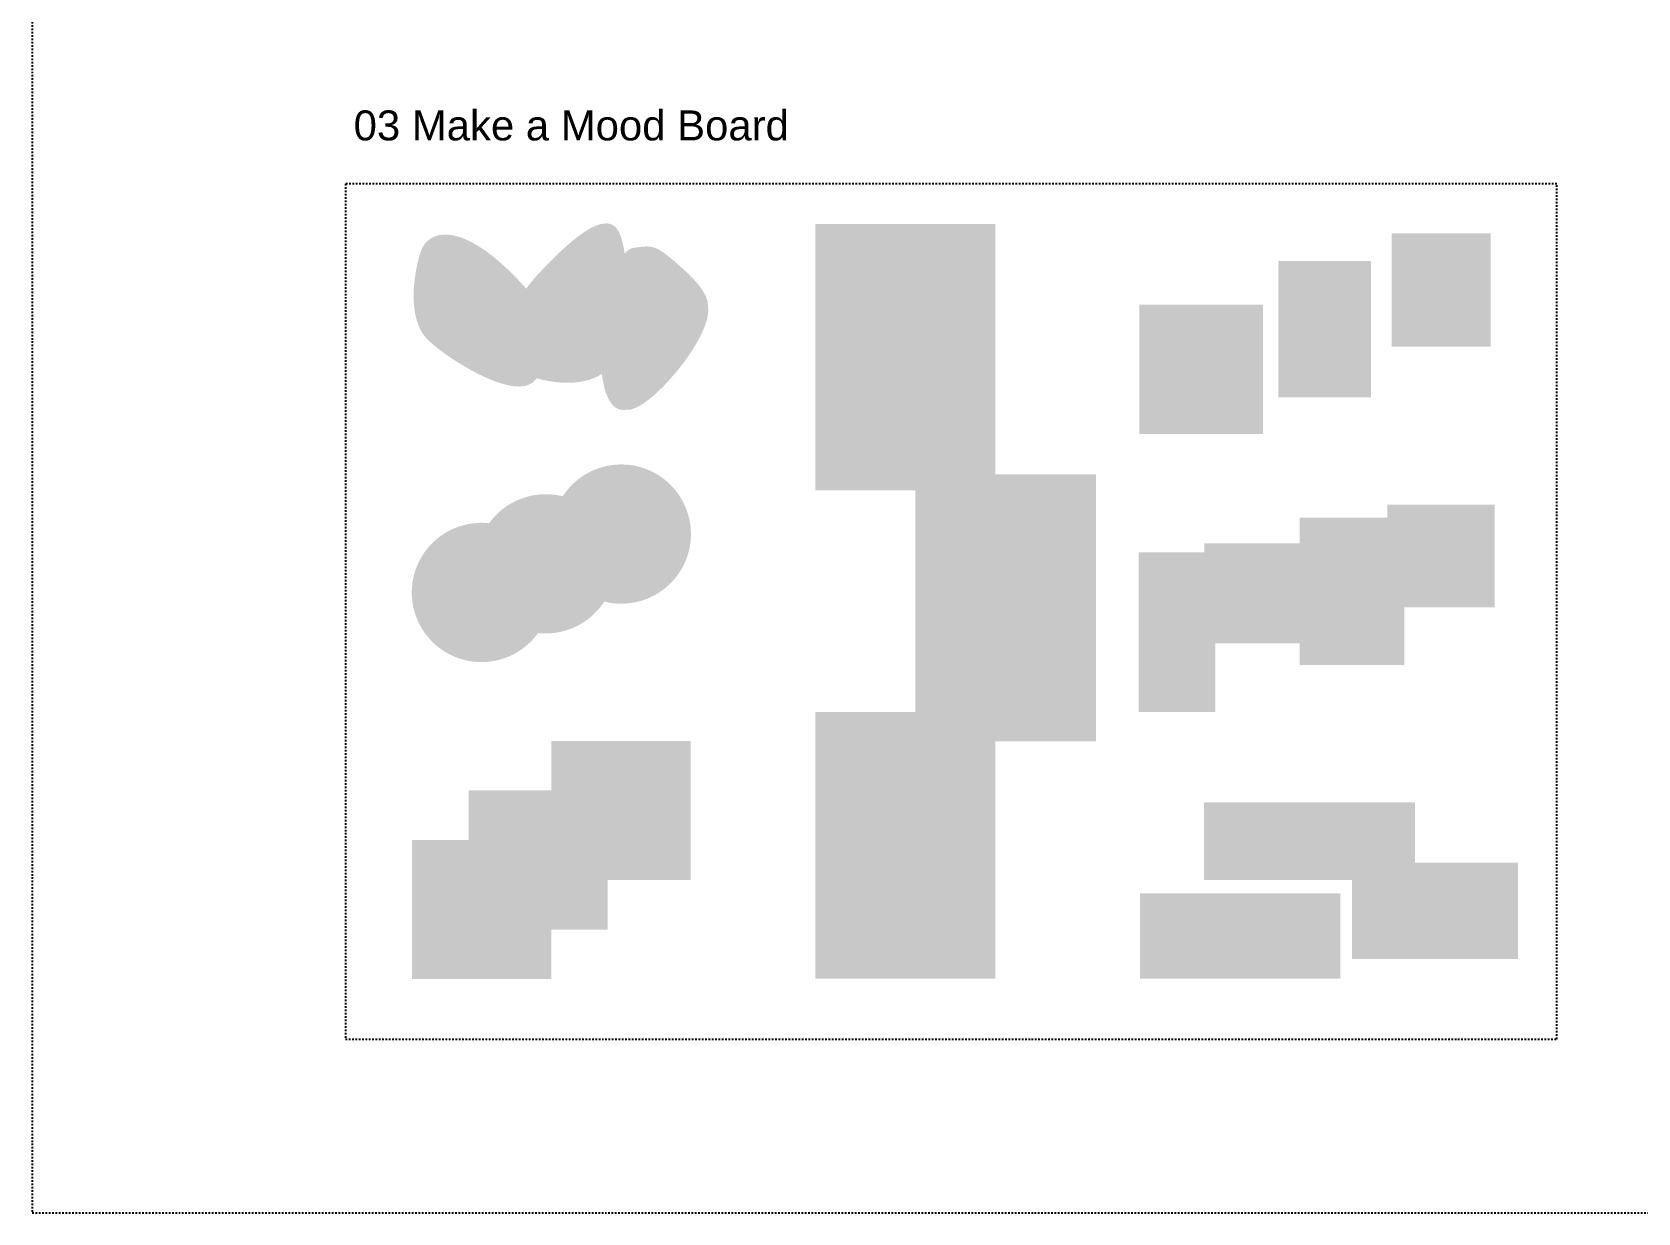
# Model space of a CAD drawing. Header units: metres. Extents: x -17 to 580, y -130 to 19.
# Drawn here: x 185.3 to 281.8, y -129.5 to -58.5 of the extents above; entities that cross this region are included whole.
import ezdxf

# ---------------------------------------------------------------- set-up
doc = ezdxf.new("R2010")
doc.units = ezdxf.units.M
doc.linetypes.add('Dash Line_3', pattern=[0.002905, 0.001937, -0.000968375])
doc.linetypes.add('Style Hidden', pattern=[0.015, 0.006, -0.009])
for name, color, linetype, true_color in [('Annotations', 7, 'Continuous', 0x7a8bf7), ('Mood Board', 7, 'Continuous', 0x7a8bf7), ('Page Layout', 7, 'Continuous', 0xe0e0e0)]:
    doc.layers.add(name, color=color, linetype=linetype, true_color=true_color)
doc.styles.add('Layout Text', font='', dxfattribs={"height": 1.8})
doc.styles.get('Layout Text').set_extended_font_data('arial')

msp = doc.modelspace()

# ---------------------------------------------------------------- hatches: boundary and pattern name
at = {"layer": 'Annotations', "transparency": 33554483}
h = msp.add_hatch(color=256, dxfattribs=at)
edge = h.paths.add_edge_path(flags=0)
edge.add_spline(control_points=[(215.1185182, -74.0459478), (211.3237427, -69.7185722), (209.1085464, -70.2935446), (208.6607423, -71.7380142)], knot_values=[0, 0, 0, 0, 1, 1, 1, 1], degree=3, periodic=0)
edge.add_spline(control_points=[(208.6607423, -71.7380142), (208.1518088, -73.3796612), (207.9633584, -75.6858696), (208.9714257, -76.8642899)], knot_values=[0, 0, 0, 0, 1, 1, 1, 1], degree=3, periodic=0)
edge.add_spline(control_points=[(208.9714257, -76.8642899), (209.8074879, -77.8416429), (214.4749598, -80.9475572), (215.5845433, -79.3719486)], knot_values=[0, 0, 0, 0, 1, 1, 1, 1], degree=3, periodic=0)
edge.add_spline(control_points=[(215.5845433, -79.3719486), (217.4264519, -77.9738734), (215.1185182, -74.0459478)], knot_values=[0, 0, 0, 1, 1, 1], degree=2, periodic=0)
h = msp.add_hatch(color=256, dxfattribs=at)
edge = h.paths.add_edge_path(flags=0)
edge.add_spline(control_points=[(220.1258188, -70.0664638), (221.5473414, -70.4569693), (221.1902121, -77.9475947), (219.5558504, -79.0530284)], knot_values=[0, 0, 0, 0, 1, 1, 1, 1], degree=3, periodic=0)
edge.add_spline(control_points=[(219.5558504, -79.0530284), (217.6009843, -80.3196235), (214.0634202, -79.0411513), (213.6501625, -78.1748816)], knot_values=[0, 0, 0, 0, 1, 1, 1, 1], degree=3, periodic=0)
edge.add_spline(control_points=[(213.6501625, -78.1748816), (212.9052144, -77.7594016), (213.794156, -75.0166025), (215.9970022, -72.7625583)], knot_values=[0, 0, 0, 0, 1, 1, 1, 1], degree=3, periodic=0)
edge.add_spline(control_points=[(215.9970022, -72.7625583), (216.9326115, -71.7999035), (219.0227162, -69.6219178), (220.1258188, -70.0664638)], knot_values=[0, 0, 0, 0, 1, 1, 1, 1], degree=3, periodic=0)
h = msp.add_hatch(color=256, dxfattribs=at)
edge = h.paths.add_edge_path(flags=0)
edge.add_spline(control_points=[(221.565268, -71.4631836), (219.5861655, -71.4030829), (218.3685566, -81.6053533), (220.9869095, -81.2072404)], knot_values=[0, 0, 0, 0, 1, 1, 1, 1], degree=3, periodic=0)
edge.add_spline(control_points=[(220.9869095, -81.2072404), (222.3523454, -81.4491128), (226.3201747, -76.6790448), (225.9209487, -74.9465474)], knot_values=[0, 0, 0, 0, 1, 1, 1, 1], degree=3, periodic=0)
edge.add_spline(control_points=[(225.9209487, -74.9465474), (225.9243797, -74.0365556), (224.7586122, -73.0250358), (223.8732821, -72.2580771)], knot_values=[0, 0, 0, 0, 1, 1, 1, 1], degree=3, periodic=0)
edge.add_spline(control_points=[(223.8732821, -72.2580771), (222.8703508, -71.3892482), (222.5822814, -71.2880177), (221.565268, -71.4631836)], knot_values=[0, 0, 0, 0, 1, 1, 1, 1], degree=3, periodic=0)
at = {"layer": 'Mood Board', "transparency": 33554483}
for points in [[(232.3640469, -86.0441715), (243.1823594, -86.0441715), (243.1823594, -70.0355703), (232.3640469, -70.0355703), (232.3640469, -86.0441715)], [(266.9713564, -77.4221142), (272.9142264, -77.4221142), (272.9142264, -70.6140917), (266.9713564, -70.6140917), (266.9713564, -77.4221142)], [(265.7376643, -80.466706), (260.161338, -80.466706), (260.161338, -72.2571145), (265.7376643, -72.2571145), (265.7376643, -80.466706)], [(259.2406886, -82.6555968), (251.8286396, -82.6555968), (251.8286396, -74.9001324), (259.2406886, -74.9001324), (259.2406886, -82.6555968)], [(238.3678281, -101.1259718), (249.2145469, -101.1259718), (249.2145469, -85.0753359), (238.3678281, -85.0753359), (238.3678281, -101.1259718)], [(261.4442168, -96.5362329), (267.7322207, -96.5362329), (267.7322207, -87.6830391), (261.4442168, -87.6830391), (261.4442168, -96.5362329)], [(266.716216, -93.0682383), (273.1693465, -93.0682383), (273.1693465, -86.9014893), (266.716216, -86.9014893), (266.716216, -93.0682383)], [(255.726882, -95.2295878), (261.4442188, -95.2295878), (261.4442188, -89.2193547), (255.726882, -89.2193547), (255.726882, -95.2295878)], [(251.7936903, -99.3701172), (256.3820156, -99.3701172), (256.3820156, -89.7726438), (251.7936903, -89.7726438), (251.7936903, -99.3701172)], [(232.3640467, -115.3787188), (243.1823595, -115.3787188), (243.1823595, -99.3701172), (232.3640467, -99.3701172), (232.3640467, -115.3787188)], [(216.5171624, -109.4587327), (224.8751633, -109.4587327), (224.8751633, -101.1007319), (216.5171624, -101.1007319)], [(211.5495463, -112.4320141), (219.9075471, -112.4320141), (219.9075471, -104.0740133), (211.5495463, -104.0740133)], [(255.7035669, -109.4587324), (268.385926, -109.4587324), (268.385926, -104.7821125), (255.7035669, -104.7821125), (255.7035669, -109.4587324)], [(208.1591638, -107.0489235), (208.1591638, -115.4069243), (216.5171646, -115.4069243), (216.5171646, -107.0489235)], [(264.5882316, -114.1963761), (274.56927, -114.1963761), (274.56927, -108.4182906), (264.5882316, -108.4182906), (264.5882316, -114.1963761)], [(251.8575626, -115.3787197), (263.9010654, -115.3787197), (263.9010654, -110.2558814), (251.8575626, -110.2558814), (251.8575626, -115.3787197)]]:
    msp.add_hatch(color=256, dxfattribs=at).paths.add_polyline_path(points, flags=0)
h = msp.add_hatch(color=256, dxfattribs=at)
edge = h.paths.add_edge_path(flags=0)
edge.add_arc((220.7146509, -88.6723457), 4.1835611, 85.549690563, 175.549692524, ccw=False)
edge.add_arc((220.7146451, -88.6723452), 4.1835611, -4.450390297, 85.549611664, ccw=False)
edge.add_arc((220.7146446, -88.6723513), 4.1835611, 265.549690563, 355.549692524, ccw=False)
edge.add_arc((220.7146504, -88.6723517), 4.1835611, 175.549609703, 265.549611664, ccw=False)
edge.add_line((216.5437032, -88.3477246), (216.5437032, -88.3477246))
h = msp.add_hatch(color=256, dxfattribs=at)
edge = h.paths.add_edge_path(flags=0)
edge.add_arc((216.1759233, -90.4600872), 4.1835729, 355.549771422, 445.549773384)
edge.add_arc((216.1759182, -90.4600749), 4.1835611, 85.549690563, 175.549692524)
edge.add_arc((216.1759177, -90.460081), 4.1835611, 175.549609703, 265.549611664)
edge.add_arc((216.1759247, -90.4600697), 4.1835729, 265.549528843, 355.549530804)
edge.add_line((220.3468832, -90.7847034), (220.3468832, -90.7847034))
h = msp.add_hatch(color=256, dxfattribs=at)
edge = h.paths.add_edge_path(flags=0)
edge.add_arc((212.3196918, -92.1786142), 4.183567, 355.549690563, 445.549692524)
edge.add_arc((212.3196922, -92.1786083), 4.1835611, 85.549690563, 175.549692524)
edge.add_arc((212.3196917, -92.1786143), 4.1835611, 175.549609703, 265.549611664)
edge.add_arc((212.3196923, -92.1786084), 4.183567, 265.549609703, 355.549611664)
edge.add_line((216.4906454, -92.5032359), (216.4906454, -92.5032359))

# ---------------------------------------------------------------- linework, layer by layer
at = {"layer": 'Page Layout', "linetype": 'Style Hidden'}
msp.add_lwpolyline([(185.3388148, -129.4521211), (378.181655, -129.4521211), (378.181655, 6.9070518), (185.3388148, 6.9070518), (185.3388148, -129.4521211)], close=True, dxfattribs=at)
at = {"layer": 'Page Layout', "linetype": 'Dash Line_3'}
msp.add_lwpolyline([(204.158668, -119.0058556), (276.8850641, -119.0058556), (276.8850641, -67.6297102), (204.158668, -67.6297102), (204.158668, -119.0058556)], close=True, dxfattribs=at)

# ---------------------------------------------------------------- texts
at = {"layer": 'Page Layout', "insert": (204.644726, -63.2213586), "char_height": 1.8, "width": 40.54591647, "attachment_point": 1, "style": 'Layout Text'}
msp.add_mtext('03 Make a Mood Board', dxfattribs=at)

doc.saveas('drawing.dxf')
